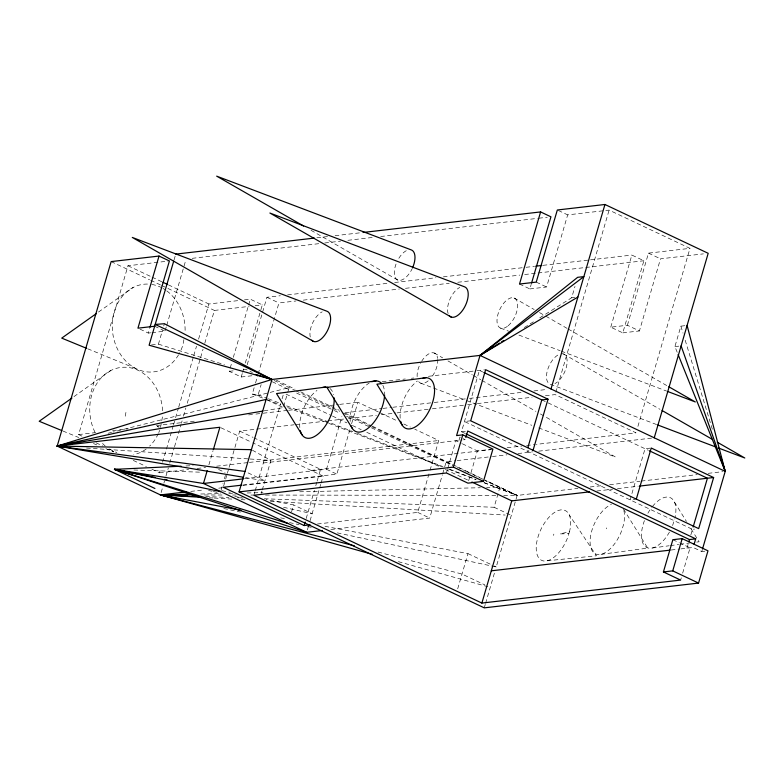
<?xml version="1.0" encoding="UTF-8"?>
<svg xmlns="http://www.w3.org/2000/svg" width="784" height="784" viewBox="0 0 784 784"><rect width="100%" height="100%" fill="white"/><g stroke="black" fill="none" stroke-linecap="round" stroke-linejoin="round"><path stroke-width="0.59" stroke-dasharray="3.92 2.94" d="M125.234 416.235L126.155 411.218M160.514 427.476L162.455 416.902M183.907 339.619L182.946 344.852A44.1 36.319 83.4 0 1 179.164 353.78M81.908 436.12L78.625 434.561L127.988 265.756L168.227 261.101M140.022 329.153L148.313 333.082L149.675 328.427M174.038 259.984L175.41 255.3M151.439 344.96L158.427 344.156L162.406 330.525M163.738 325.987L164.405 323.714M151.9 332.661L165.032 331.142L166.394 326.497M166.737 325.331L185.779 260.19M151.851 469.195L159.495 472.811L160.867 468.117M162.582 462.256L173.215 425.918M173.558 424.742L175.263 418.881M175.606 417.715L178.35 408.337M178.693 407.161L193.432 356.749M193.775 355.583L196.519 346.205M198.577 339.168L208.867 303.996L238.483 300.576M161.132 492.558L163.533 484.336M163.876 483.16L164.571 480.808M165.943 476.113L168.344 467.881M169.726 463.187L174.185 447.909M174.528 446.733L181.065 424.409M181.408 423.233L182.094 420.881M183.466 416.177L185.867 407.954M187.249 403.25L200.302 358.602M200.645 357.426L203.056 349.203M204.771 343.323L214.395 310.425L249.145 306.407M251.909 375.761L241.237 376.996L229.242 371.322L231.623 363.178M233.318 357.367L248.283 306.181M248.626 305.025L250.331 299.204L262.326 304.878L260.288 311.856M208.887 464.873L213.013 450.771M241.237 376.996L242.256 373.507M242.599 372.341L243.618 368.852M245.314 363.041L259.945 313.022M247.205 364.746L266.932 297.283L280.319 295.735M221 490.451L223.038 483.473M224.4 478.828L225.42 475.339M223.607 486.119L225.322 480.269M225.665 479.093L227.027 474.408M227.37 473.242L228.742 468.558M229.085 467.382L234.563 448.644M234.906 447.478L239.698 431.082L255.408 429.269M262.562 397.998L252.291 394.068L255.231 384.013M255.555 382.896L257.848 375.075M258.181 373.909L278.937 302.957L295.97 300.987M252.291 394.068L258.152 394.793L261.141 384.572M253.889 495.243L254.898 491.784M255.231 490.637L280.701 403.535M282.064 398.87L283.436 394.205M283.661 406.406L287.434 393.48M287.777 392.304L289.149 387.61L112.827 432.062M261.268 493.342L261.925 491.068M262.258 489.931L270.892 460.404L252.448 450.232M291.55 511.913L293.588 504.935L266.119 499.477M306.191 518.518L314.404 490.412M315.776 485.727L316.805 482.209M317.148 481.043L320.568 469.332L253.908 437.805M307.367 529.984L308.386 526.495M310.092 520.684L319.343 489.02M319.686 487.844L320.715 484.326M321.068 483.15L323.126 476.094L252.869 442.862M244.461 478.74L326.487 469.253L341.893 416.549M242.599 485.061L336.855 474.153L350.213 428.485M351.585 423.801L357.876 402.27L378.643 412.09M317.432 524.006L417.725 512.403L429.71 471.419M430.053 470.243L438.746 440.51L414.707 429.142M330.809 529.514L429.72 518.077L442.392 474.751M442.735 473.575L446.165 461.864L455.896 460.737M446.439 472.977L447.448 469.518M447.782 468.371L455.867 440.726L461.247 443.264M458.973 440.363L459.914 437.129L465.186 439.648L463.109 439.883M464.814 433.307L461.492 431.739L479.426 370.411L482.709 371.969M468.616 480.847L469.626 477.387M470.978 472.781L477.378 450.898L490.51 449.379M519.518 284.043L529.857 288.933L531.219 284.278M457.689 588.823L467.979 553.622L322.626 525.868M529.857 288.933L546.585 287.003L567.675 214.885L609.109 210.112L689.979 248.361L637.745 426.976M264.326 498.761L494.096 507.268L499.927 487.295L486.501 487.599M539.745 317.843L571.673 297.763L574.995 286.405M484.267 607.855L485.257 604.454M485.59 603.317L494.557 572.653M337.296 532.865L496.213 566.979L517.136 495.439L577.984 488.403M555.846 392.245L609.109 210.112M610.765 327.173L631.855 255.065L643.88 260.749L622.79 332.867L610.765 327.173L627.396 325.262L639.421 330.946L660.51 258.828L703.415 253.869M627.396 325.262L648.486 253.144L689.979 248.361M677.2 352.261L674.906 346.587L680.884 326.154L685.03 325.674M686.96 548.192L688.538 542.802M690.812 535.021L692.468 529.347L694.536 529.102M680.63 580.082L681.306 577.779M682.648 573.173L690.067 547.83L680.385 543.253M680.884 548.898L693.174 547.477L701.768 551.544L702.454 549.221M553.445 535.443L553.886 534.08M569.507 531.679L567.342 538.363A27.558 13.906 -64.7 0 1 538.334 557.277A27.558 13.906 -64.7 0 1 552.328 514.069A27.558 13.906 -64.7 0 1 569.507 531.679L559.992 533.914L568.87 533.659M606.414 528.808L606.718 527.887M672.564 525.574L674.73 518.89M98.461 312.071L133.211 287.434M73.951 396.635L110.691 370.587M524.3 327.555L534.6 321.077M108.094 433.258L111.642 432.356M264.071 410.855L283.318 407.582L267.177 399.948M601.054 554.337L647.731 548.114L623.084 508.424M652.425 547.987L669.173 545.762M670.369 545.595L678.748 544.478M679.944 544.321L689.518 543.047M696.702 542.087L699.093 541.773L689.616 526.505M316.824 237.807L327.771 236.543M335.072 235.7L361.826 232.603M192.198 258.328L319.892 243.55M324.752 242.991L340.56 241.158M347.861 240.316L373.4 237.356M380.691 236.513L537.569 218.364M538.784 218.226L547.301 217.237M244.402 299.89L250.331 299.204M287.61 294.892L388.57 283.21M394.656 282.505L436.012 277.722M443.313 276.879L524.81 267.442M526.025 267.305L534.541 266.325M543.057 265.335L589.274 259.984M590.489 259.847L631.855 255.065M255.133 305.711L262.326 304.878M303.261 300.145L399.37 289.031M405.446 288.326L449.242 283.259M457.758 282.279L519.802 275.106M524.663 274.537L536.834 273.136M538.049 272.989L643.88 260.749M148.313 333.082L150.704 332.808M571.673 297.763L574.78 297.401M229.242 371.322L235.171 370.636M243.471 369.676L245.843 369.401L252.389 372.498M622.79 332.867L639.421 330.946M674.906 346.587L679.052 346.116M382.21 381.661L401.653 379.407M402.868 379.27L405.299 378.986M411.375 378.28L413.805 378.006M428.387 376.32L475.78 370.832M476.995 370.695L484.6 369.813M78.625 434.561L95.628 432.601M112.622 430.632L128.409 428.809M156.33 425.575L196.402 420.939M248.606 414.903L254.673 414.207M255.888 414.06L261.964 413.364M263.179 413.217L287.454 410.414M288.669 410.277L338.453 404.515M339.668 404.377L357.876 402.27M345.352 412.756L381.857 408.533M383.082 408.395L391.598 407.406M392.813 407.268L432.964 402.623M434.189 402.486L468.254 398.546M469.469 398.399L521.801 392.353M533.963 390.942L547.35 389.393M256.623 429.122L294.078 424.791M295.294 424.654L326.712 421.018M327.918 420.881L343.627 419.058M348.459 418.499L376.398 415.275M381.269 414.707L395.861 413.021M397.076 412.884L431.122 408.944M432.337 408.807L466.392 404.867M467.607 404.72L476.113 403.74M477.329 403.603L532.052 397.272M545.429 395.724L555.16 394.597L636.03 432.846L536.315 444.381M470.694 420.792L464.481 421.518L692.468 529.347M461.492 431.739L467.705 431.014M159.495 472.811L188.64 469.44M197.137 468.46L205.633 467.47M216.56 466.206L248.126 462.56M249.341 462.423L438.746 440.51M263.316 462.991L462.08 440M311.13 470.42L492.538 449.438M507.13 447.752L521.723 446.067M526.583 445.508L535.1 444.518M526.858 451.016L528.926 450.771M190.796 491.401L202.938 490M218.716 488.167L222.362 487.746M243.001 485.365L323.126 476.094M457.111 460.6L491.186 456.66M492.401 456.523L507.003 454.828M517.95 453.564L532.552 451.878M538.637 451.172L654.238 437.805M650.21 448.144L645.036 448.742L630.091 499.839L635.275 499.241M590.146 486.991L603.533 485.443M609.619 484.737L640.038 481.219M641.253 481.082L697.231 474.604M708.177 473.34L722.779 471.654M596.82 491.029L612.627 489.206M617.488 488.638L638.147 486.256M671.163 550.015L679.669 549.035M701.768 551.544L704.875 551.181M547.203 560.776L596.467 555.787L569.223 514.872M185.896 465.97L193.158 465.627M200.743 494.008L220.284 493.567M228.83 493.381L232.495 493.293M247.146 492.969L263.022 492.607M299.655 491.784L480.396 487.736M204.418 494.978L223.969 495.008M232.515 495.018L236.18 495.018M250.841 495.047L253.281 495.047M265.502 495.067L496.37 495.41M503.7 495.419L517.136 495.439L485.1 480.102M133.888 469.998L200.616 472.184M205.663 496.586L228.889 497.448M237.444 497.762L243.55 497.987M209.348 497.762L213.013 497.977M214.238 498.056L233.789 499.192M241.129 499.624L246.019 499.908M270.47 501.339L505.19 515.049M86.514 448.046L248.91 458.934M250.135 459.012L270.892 460.404M245.598 477.613L264.914 480.847L247.254 472.497M280.574 517.842L286.581 518.988M221.941 490.706L230.3 492.362M223.773 508.502L240.502 512.089M289.492 522.605L299.057 524.663M307.416 526.456L312.199 527.485M208.544 490.461L212.111 491.264M213.307 491.529L220.451 493.136M234.739 496.341L243.069 498.212M283.553 507.297L312.13 513.706L293.588 504.935M378.035 552.024L462.001 574.064L484.806 584.854M398.37 561.648L487.883 586.755M158.427 344.156L224.449 364.697M159.387 427.113L157.133 426.388L159.319 427.466M500.584 328.143L508.6 331.181M518.91 335.091L560.148 350.722M561.295 351.154L666.674 391.108M656.6 424.556L550.074 384.17A16.533 8.35 -64.7 0 1 547.497 370.156A16.533 8.35 -64.7 0 1 558.737 354.554M420.704 383.17L465.373 400.105M466.519 400.536L531.807 425.291M538.677 427.897L615.43 456.994L540.176 413.815M267.128 399.742L280.829 404.985M287.679 407.611L327.634 422.899M328.78 423.34L441.794 466.598M448.644 469.224L476.045 479.71M484.032 482.768L517.136 495.439L484.571 480.033M258.152 394.793L267.285 398.331M268.422 398.782L279.829 403.211M286.679 405.877L352.849 431.592M357.416 433.366L442.98 466.617M449.83 469.273L476.064 479.475M484.051 482.581L517.136 495.439L485.002 480.523M87.72 348.792L136.298 368.745M62.926 431.024L78.743 437.511M93.433 443.548L96.824 444.94M105.869 448.644L113.778 451.898A44.1 36.319 83.4 0 1 108.937 449.036M272.254 381.759L289.982 389.991M296.626 393.078L333.2 410.052M334.307 410.561L339.844 413.139M346.489 416.226L452.868 465.598M558.355 210.484L567.675 214.885M648.486 253.144L660.51 258.828M536.236 282.113L546.585 287.003M541.803 399.909L648.319 450.29M266.932 297.283L278.937 302.957M127.988 265.756L150.94 276.605M152.037 277.124L161.867 281.779M168.423 284.876L208.867 303.996M111.152 261.591L149.597 279.77M150.695 280.29L160.573 284.974M161.671 285.494L214.395 310.425M672.858 539.696L679.307 542.744M462.315 443.773L477.378 450.898M379.73 412.609L398.311 421.39M403.78 423.977L410.336 427.074M274.096 380.485L294.637 390.207M295.735 390.726L331.946 407.847M333.043 408.366L339.629 411.482M342.922 413.041L370.783 426.212M371.871 426.731L452.75 464.981M457.131 467.058L465.912 471.213M467.009 471.723L483.473 479.514M154.664 326.242L165.032 331.142M285.984 394.087L331.358 415.549M332.465 416.069L346.851 422.88M352.388 425.496L361.248 429.681M366.775 432.298L440.931 467.372M445.351 469.459L469.704 480.974M494.096 507.268L511.295 515.402M326.487 469.253L336.855 474.153M417.725 512.403L429.72 518.077M239.698 431.082L252.811 437.286M220.99 427.79L251.762 442.343M467.979 553.622L492.96 565.44M494.047 565.95L496.213 566.979M218.569 469.449L225.018 472.507M96.118 442.833L102.675 445.939M109.231 449.036L116.875 452.652M133.27 460.404L146.383 466.607M276.282 380.162L295.068 389.158M300.595 391.794L339.256 410.306M344.784 412.952L371.302 425.634M372.4 426.163L479.573 477.456M514.069 297.969L534.208 309.523M539.51 312.561L544.811 315.599M545.87 316.207L567.067 328.369M568.126 328.986L667.752 386.149M563.559 353.996L660.01 409.336M310.993 230.271L397.909 280.133A16.533 8.35 -64.7 0 0 412.031 268.951M434.179 352.996L442.666 357.867M447.958 360.905L472.34 374.889M473.399 375.497L480.817 379.76M481.876 380.367L535.933 411.384M674.446 502.074L686.451 521.419M680.884 326.154L683.031 333.18M685.177 340.207L712.342 429.211M105.33 446.165A44.1 36.319 83.4 0 1 101.998 442.833M94.972 432.268A44.1 36.319 83.4 0 1 115.581 368.588A44.1 36.319 83.4 0 1 162.553 411.159M159.642 430.328A44.1 36.319 83.4 0 1 158.75 432.611M158.26 433.728A44.1 36.319 83.4 0 1 149.636 446.096M146.245 448.967A44.1 36.319 83.4 0 1 133.731 454.632M400.173 418.225A27.558 13.906 -64.7 0 1 400.683 409.777L402.417 403.143A27.558 13.906 -64.7 0 1 417.353 381.053M382.837 385.316A27.558 13.906 -64.7 0 1 384.601 393.872M350.232 421.42A27.558 13.906 -64.7 0 1 350.732 412.972L352.467 406.337A27.558 13.906 -64.7 0 1 369.205 383.053M329.917 388.492A27.558 13.906 -64.7 0 1 333.602 394.705M299.802 427.594A27.558 13.906 -64.7 0 1 300.311 419.136L302.036 412.502A27.558 13.906 -64.7 0 1 316.981 390.412M623.848 510.59A27.558 13.906 -64.7 0 1 623.368 525.231L621.202 531.915A27.558 13.906 -64.7 0 1 599.015 554.611A27.558 13.906 -64.7 0 1 591.244 532.757A27.558 13.906 -64.7 0 1 611.412 504.367M652.425 506.523A27.558 13.906 -64.7 0 1 670.32 497.673A27.558 13.906 -64.7 0 1 675.21 516.705M669.458 532.062A27.558 13.906 -64.7 0 1 646.751 547.506A27.558 13.906 -64.7 0 1 644.781 519.733M647.888 513.246A27.558 13.906 -64.7 0 1 651.739 507.405M421.616 361.355A16.533 8.35 -64.7 0 1 437.648 358.415M437.756 359.484A16.533 8.35 -64.7 0 1 431.484 377.388M428.221 380.818A16.533 8.35 -64.7 0 1 418.019 380.514M417.127 376.683A16.533 8.35 -64.7 0 1 420.547 363.217M561.295 353.751A16.533 8.35 -64.7 0 1 566.636 366.01A16.533 8.35 -64.7 0 1 554.896 383.611M448.125 313.541A16.533 8.35 -64.7 0 1 459.796 287.414M397.909 280.133A16.533 8.35 -64.7 0 1 396.39 263.11M398.821 258.318A16.533 8.35 -64.7 0 1 408.307 249.871M310.258 337.032A16.533 8.35 -64.7 0 1 322.195 311.816M178.576 354.809A44.1 36.319 83.4 0 1 116.228 346.273A44.1 36.319 83.4 0 1 149.411 284.151M151.782 284.435A44.1 36.319 83.4 0 1 161.063 287.385M163.033 288.434A44.1 36.319 83.4 0 1 165.904 290.256M166.835 290.923A44.1 36.319 83.4 0 1 185.053 332.612M508.101 325.791A16.533 8.35 -64.7 0 0 515.872 299.233A16.533 8.35 -64.7 0 0 498.007 314.129A16.533 8.35 -64.7 0 0 508.101 325.791"/><path stroke-width="1.18" d="M372.459 554.376L160.446 494.91L57.203 446.086L111.152 261.591L159.034 256.054L169.403 260.964L150.018 327.261M159.034 256.054L137.945 328.173L154.664 326.242M173.695 261.15L149.107 345.234L271.95 379.466L480.024 355.407L577.886 297.048M207.192 470.684L203.448 483.483L306.691 532.307L322.371 530.494M213.356 449.595L219.883 427.27L57.203 446.086L243.177 477.211M702.787 548.055L725.22 471.37L480.024 355.407L583.864 276.605L577.651 277.32L480.024 355.407L456.582 435.581L462.795 434.855L492.901 449.095L483.473 481.356L467.94 483.15L446.439 472.977L253.889 495.243L481.876 603.072L680.63 580.082L663.421 571.948L672.858 539.696L682.178 538.618L707.981 550.819L698.554 583.08L484.267 607.855L239.071 491.891L271.95 379.466L164.405 323.714L155.183 324.439L271.95 379.466L57.203 446.086L245.049 471.449M241.394 485.198L223.264 487.295L304.133 525.545L305.162 522.026M239.071 491.891L453.358 467.107L462.795 434.855M465.814 437.492L467.705 431.014L695.692 538.843L694.114 544.233M531.562 283.122L550.946 216.815L540.607 211.925L519.518 284.043L536.236 282.113L557.326 209.994L604.944 204.487L708.187 253.31L654.238 437.805M481.876 603.072L511.756 500.868L589.529 491.872M527.877 447.527L541.803 399.909L548.016 399.193L533.071 450.3M551.005 388.972L604.944 204.487M636.304 499.124L651.249 448.027L713.626 477.525L698.681 528.622L470.694 420.792L485.639 369.695L548.016 399.193M663.421 571.948L672.741 570.87L682.178 538.618M688.852 541.724L689.479 539.559L695.692 538.843M693.144 527.024L707.413 478.24L649.417 450.81M96.481 313.482L61.73 338.12L86.583 348.331M71.961 398.047L39.2 421.273L61.799 430.553M480.024 355.407L499.584 343.098M501.652 341.804L503.71 340.511M64.533 446.576L57.203 446.086L69.041 443.097M251.419 449.663L57.203 446.086L266.109 399.438M57.203 446.086L262.865 411.061M325.595 387.071L276.527 393.568L301.997 434.777M376.016 380.906L326.948 387.404L352.428 428.613M425.967 377.712L376.898 384.209L402.378 425.408M175.743 254.124L314.394 238.091M363.041 232.466L540.607 211.925M535.756 266.178L541.842 265.472M243.256 478.877L203.448 483.483L114.484 469.361L154.918 488.481M185.935 491.96L160.446 494.91L354.388 545.821M639.362 486.109L713.626 477.525M304.133 525.545L310.18 524.839M491.303 570.821L669.948 550.162M306.691 532.307L114.484 469.361L181.055 466.196M190.973 494.224L160.446 494.91L179.565 499.016M187.317 494.949L160.446 494.91L240.933 510.276M288.149 523.536L114.484 469.361L118.119 469.479M198.332 496.311L160.446 494.91L200.782 497.262M121.628 470.968L114.484 469.361L155.075 477.427M164.63 479.328L167.021 479.798M114.484 469.361L220.657 491.617M255.731 374.429L271.95 379.466M667.821 391.539L695.31 401.957L668.811 386.757M657.747 424.987L716.164 447.135M718.458 448.007L744.8 457.993L717.242 442.176M483.806 372.478L541.803 399.909M162.964 282.289L167.335 284.357M465.921 433.826L689.479 539.559M453.358 467.107L483.473 481.356M672.741 570.87L698.554 583.08M471.919 482.023L511.756 500.868M662.127 410.551L711.941 439.138M303.575 226.008L216.668 176.145L411.394 249.959A16.533 8.35 -64.7 0 1 412.492 267.981M451.143 317.03L269.902 213.032L464.628 286.856A16.533 8.35 -64.7 0 1 464.775 306.809A16.533 8.35 -64.7 0 1 449.34 315.756M313.541 341.432L132.29 237.434L327.016 311.258A16.533 8.35 -64.7 0 1 327.173 331.22A16.533 8.35 -64.7 0 1 311.738 340.158M678.111 354.535L725.22 471.37L687.098 325.429M681.12 345.871L725.22 471.37L720.927 457.317M422.89 378.162A27.558 13.906 -64.7 0 1 429.073 410.934A27.558 13.906 -64.7 0 1 400.663 421.302M371.861 381.73A27.558 13.906 -64.7 0 1 381.72 383.631M384.581 394.852A27.558 13.906 -64.7 0 1 369.764 426.78A27.558 13.906 -64.7 0 1 351.036 425.653M334.082 397.782A27.558 13.906 -64.7 0 1 320.048 432.288A27.558 13.906 -64.7 0 1 300.292 430.671M322.518 387.531A27.558 13.906 -64.7 0 1 328.339 387.6"/></g></svg>
